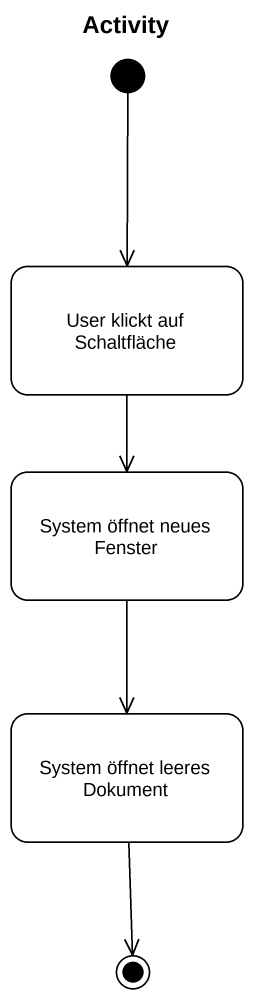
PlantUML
@startuml
title Activity
hide empty description
state "User klickt auf Schaltfläche" as User_klickt_auf_Schaltfläche
state "System öffnet neues Fenster" as System_öffnet_neues_Fenster
state "System öffnet leeres Dokument" as System_öffnet_leeres
[*] --> User_klickt_auf_Schaltfläche
User_klickt_auf_Schaltfläche --> System_öffnet_neues_Fenster
System_öffnet_neues_Fenster --> System_öffnet_leeres
System_öffnet_leeres --> [*]
@enduml
